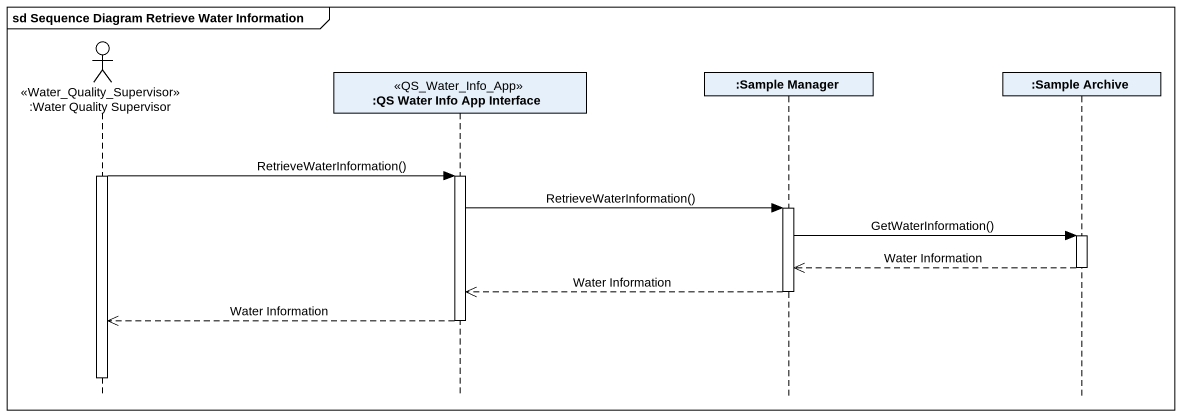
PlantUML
@startuml
mainframe sd Sequence Diagram Retrieve Water Information
hide footbox
actor ":Water Quality Supervisor" as Water_Quality_Supervisor <<Water_Quality_Supervisor>>
participant ":QS Water Info App Interface" as QS_Water_Info_App_Interface <<QS_Water_Info_App>>
participant ":Sample Manager" as Sample_Manager
participant ":Sample Archive" as Sample_Archive

activate Water_Quality_Supervisor
Water_Quality_Supervisor -> QS_Water_Info_App_Interface : RetrieveWaterInformation()
activate QS_Water_Info_App_Interface
QS_Water_Info_App_Interface -> Sample_Manager : RetrieveWaterInformation()
activate Sample_Manager
Sample_Manager -> Sample_Archive : GetWaterInformation()
activate Sample_Archive
Sample_Archive -->> Sample_Manager : Water Information
deactivate Sample_Archive
Sample_Manager -->> QS_Water_Info_App_Interface : Water Information
deactivate Sample_Manager
QS_Water_Info_App_Interface -->> Water_Quality_Supervisor : Water Information
deactivate QS_Water_Info_App_Interface
deactivate Water_Quality_Supervisor
@enduml
